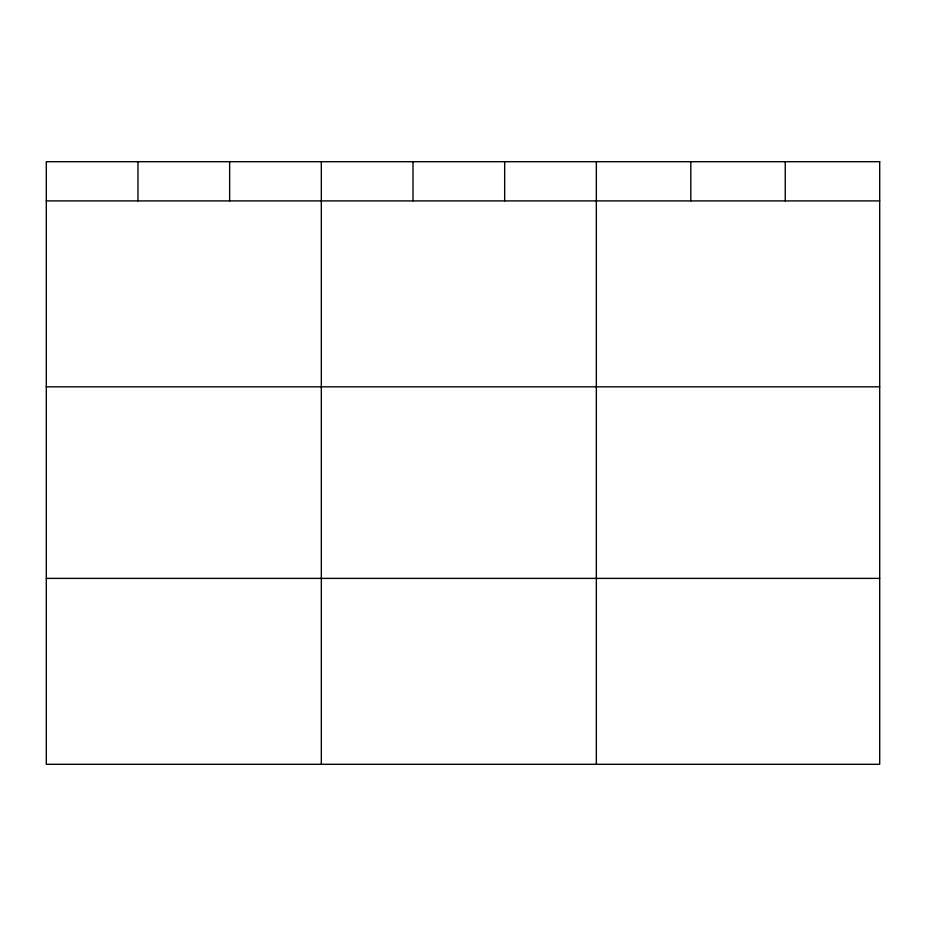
<?xml version="1.0" encoding="UTF-8"?>
<svg xmlns="http://www.w3.org/2000/svg" width="926" height="926" viewBox="0 0 926 926"><rect width="100%" height="100%" fill="white"/><g stroke="black" fill="none" stroke-linecap="round" stroke-linejoin="round"><path stroke-width="1.39" d="M46.3 200.907L879.7 200.907M46.3 386.825L879.7 386.825M46.3 578.38L879.7 578.38M785.248 161.703L785.248 200.907M690.796 161.703L690.796 200.907M596.344 161.703L596.344 764.297M504.67 161.703L504.67 200.907M412.996 161.703L412.996 200.907M321.322 161.703L321.322 764.297M229.648 161.703L229.648 200.907M137.974 161.703L137.974 200.907M879.7 161.703L46.3 161.703L46.3 764.297L879.7 764.297L879.7 161.703"/></g></svg>
